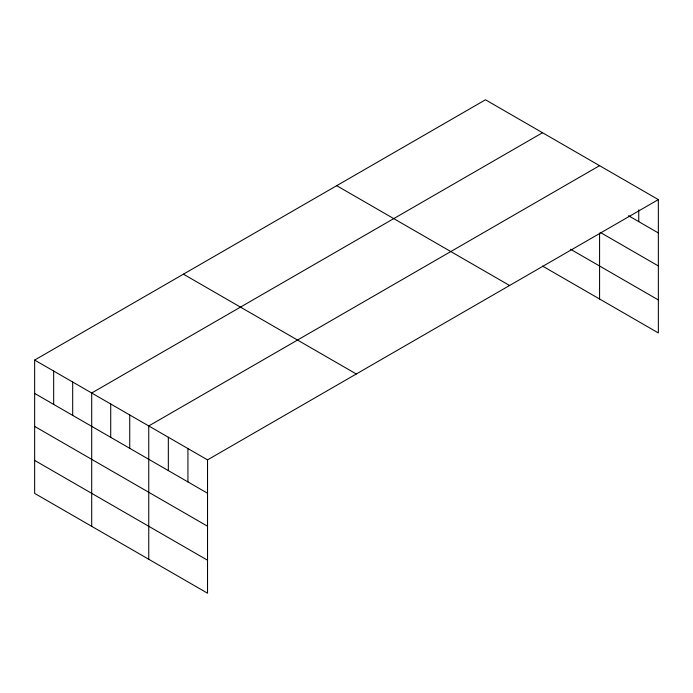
<?xml version="1.0" encoding="UTF-8"?>
<svg xmlns="http://www.w3.org/2000/svg" width="693" height="693" viewBox="0 0 693 693"><rect width="100%" height="100%" fill="white"/><g stroke="black" fill="none" stroke-linecap="round" stroke-linejoin="round"><path stroke-width="1.04" d="M658.35 199.601L207.528 459.875L207.528 593.208L34.65 493.399L34.65 360.065L485.472 99.792L658.35 199.601L658.35 332.935L542.524 266.06M542.524 132.727L91.701 393.009L91.701 526.342M599.575 165.662L148.752 425.944L148.752 559.277M628.49 215.714L658.35 232.952M600.502 232.545L658.35 265.947M570.59 249.272L658.35 299.939M336.703 185.681L509.58 285.49M183.42 274.177L356.297 373.986M34.65 360.065L207.528 459.875M34.65 393.416L207.528 493.234M34.65 426.412L207.528 526.221M34.65 460.403L207.528 560.221M638.755 209.806L638.755 221.639M599.575 233.073L599.575 298.995M187.933 448.57L187.933 481.921M168.338 437.257L168.338 470.608M129.73 414.96L129.73 448.319M110.715 403.984L110.715 437.335M72.687 382.025L72.687 415.376M53.664 371.05L53.664 404.4"/></g></svg>
